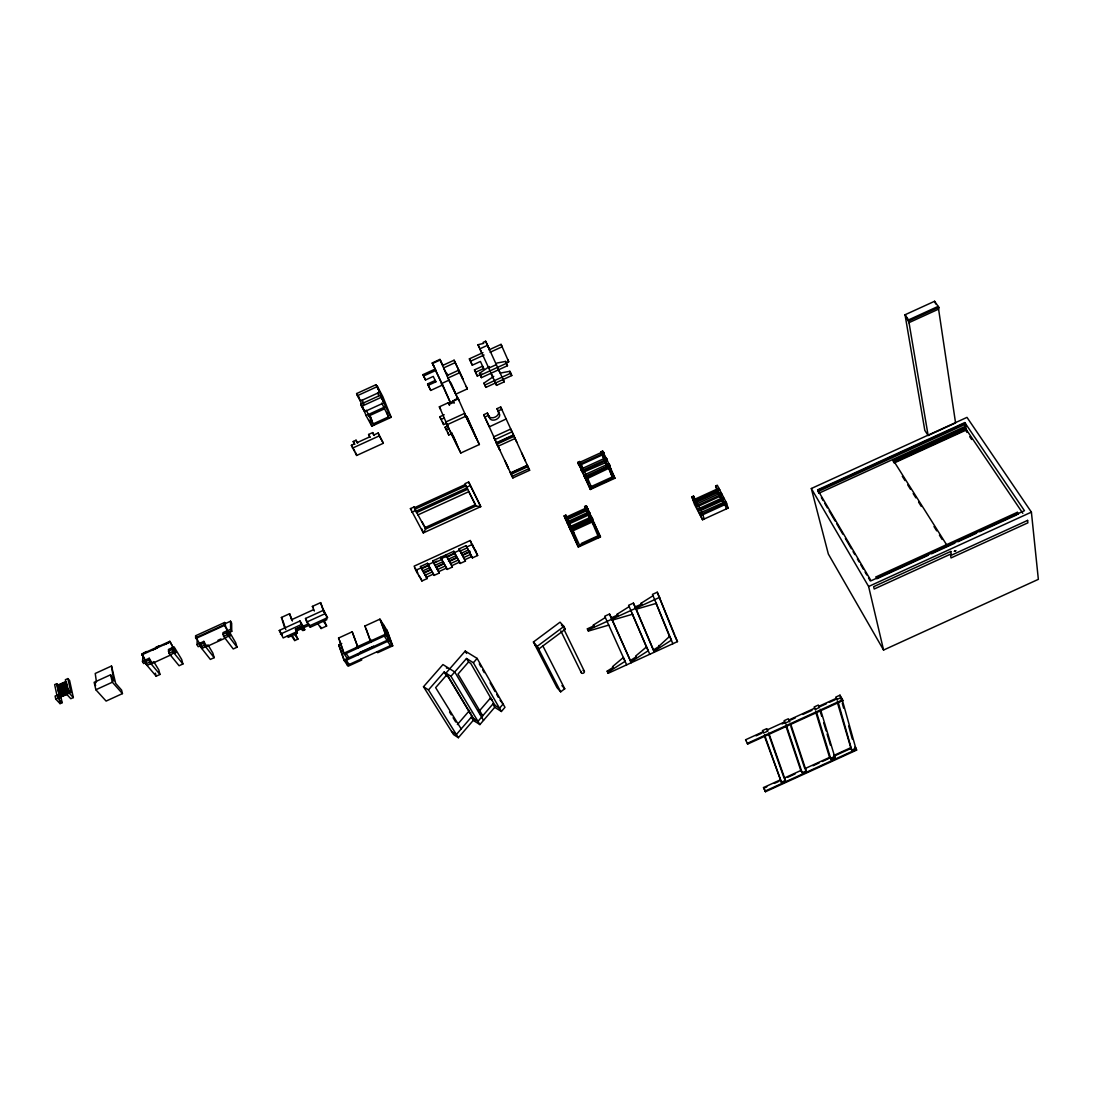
<?xml version="1.0" encoding="UTF-8"?>
<svg xmlns="http://www.w3.org/2000/svg" width="1093" height="1093" viewBox="0 0 1093 1093"><rect width="100%" height="100%" fill="white"/><g stroke="black" fill="none" stroke-linecap="round" stroke-linejoin="round"><path stroke-width="1.5" d="M468.692 482.04L480.742 506.646L475.974 505.991L464.976 483.666L468.651 481.999L480.742 506.646L423.319 532.906L410.408 508.655L414.042 506.988A10.875 0.683 65.2 0 1 414.698 507.603M229.229 631.59L235.705 642.711L237.031 647.22L233.233 648.955L223.628 636.386L223.027 634.323L223.04 632.615L226.866 630.852L229.776 636.058L228.505 632.669M641.974 604.415L641.181 603.199L653.108 595.671M206.796 645.416L206.768 646.564L203.831 641.386L197.041 644.692L198.188 646.701L201.235 645.307M199.992 643.135L200.525 646.947L210.362 659.421L214.16 657.672L204.377 645.184L203.831 641.386M202.41 647.425L202.383 648.573L196.398 638.052M197.013 637.902L196.426 637.274L196.439 638.531L195.866 637.533L195.825 638.503L224.994 625.169M197.041 644.692L197.259 638.052M195.825 638.503L195.551 635.784L224.639 622.491L225.554 625.223L224.434 624.472M175.372 651.729L175.304 652.89L172.311 647.712L168.472 649.461L168.909 653.3L179.088 665.733L182.9 663.984L181.67 659.421L174.129 646.96L174.47 650.171M182.9 663.984L172.762 651.537L172.311 647.712M169.839 641.318L175.864 652.63L169.839 641.318L141.776 654.147L145.547 661.497M909.021 322.64L909.157 320.809L905.031 314.77L934.583 301.272L938.805 307.27L938.586 309.128L909.021 322.64L905.031 314.77L924.828 430.437L928.135 435.492L955.569 422.95L938.177 306.382L908.556 319.921L928.135 435.492M152.351 662.249L152.255 663.424L149.235 658.259L145.383 660.008M145.328 659.776L145.752 663.888L156.162 676.198L159.974 674.463L149.618 662.126L149.235 658.259M142.404 654.775L141.776 654.147M145.97 662.495L143.648 663.56L142.486 661.566L143.292 653.067L146.735 651.496M590.848 488.68L590.329 489.486L577.951 462.298L579.714 461.506L583.02 468.46L581.257 469.266L584.113 475.305L585.875 474.499L583.73 469.963L581.968 471.589L580.875 469.157L606.123 457.625L607.189 460.057L584.004 470.659L583.73 469.963M591.081 488.339L613.515 478.01M451.518 731.354L456.368 734.523L471.343 717.117L477.969 721.366L492.847 704.042L494.733 707.308L501.386 711.502L504.98 707.308L477.135 658.41L465.235 651.073L445.93 673.151L475.031 721.462M471.343 717.117L473.296 720.342L479.895 724.591L494.733 707.308M478.912 711.475L490.429 698.085M483.516 720.383L454.743 671.976L442.938 664.558L423.497 686.732L453.527 734.551L458.363 737.707L473.296 720.342M457.38 724.563L468.979 711.119M479.895 724.591L450.944 676.307L466.506 658.492L473.365 662.741L501.386 711.502M466.506 658.492L468.542 662.003L458.008 674.08L482.737 715.806M473.365 662.741L477.135 658.41M458.363 737.707L428.47 689.915L444.141 672.017L450.944 676.307M444.141 672.017L446.245 675.501L435.642 687.634L461.178 728.935M726.38 508.887L724.987 504.583L726.435 502.971M496.905 363.054L505.512 361.428L506.414 363.341L480.333 375.254L479.472 373.341L489.336 366.524M501.291 372.891L509.844 371.292L510.745 373.191L484.841 385.037L483.967 383.124L493.763 376.334M534.86 644.774L538.671 649.092L565.272 629.24L563.906 626.426L560.04 622.177L533.425 642.001L556.952 687.579L560.682 691.828L564.739 688.781L542.879 645.949M560.682 691.828L537.237 646.318L563.906 626.426M608.186 673.288L607.202 671.143L612.954 667.454L612.572 666.607L623.324 657.521L625.087 661.333L607.776 672.414L608.186 673.288L677.469 641.618L657.262 592.215L652.48 594.401L672.851 643.736M630.306 660.582L636.071 656.893L635.675 656.046L646.455 646.96L648.245 650.745L630.893 661.852M618.105 616.001L617.285 614.116L629.226 606.588M608.801 625.1L588.417 631.044L587.392 628.817L593.772 625.906L593.39 625.046L605.344 617.504M375.951 384.722L379.667 392.223L360.362 401.035L357.425 395.68L356.605 393.576L375.951 384.722L378.82 390.119M357.425 395.68L376.798 386.826M450.917 382.837L458.008 399L450.343 402.511L432.295 362.917L439.946 359.419L442.761 365.267M479.39 347.806L477.996 344.732L483.666 343.366L483.188 342.355L485.647 341.235L504.201 381.853L496.55 385.351L495.197 382.386M442.542 365.499L454.087 360.212L462.845 378.847L454.087 360.212M435.847 381.826L435.246 380.446L427.609 383.93L428.196 385.323L435.847 381.826L433.265 376.416L425.532 379.968L422.977 374.639L434.987 369.147M380.2 395.297L383.93 402.811L364.529 411.678L361.578 406.336L360.745 404.191L380.2 395.297L383.069 400.68M423.565 376.019L435.588 370.527L441.23 382.085M455.166 362.63L443.608 367.917L447.515 375.787M361.578 406.336L381.047 397.428M484.062 355.034L470.482 361.25L469.389 358.846L482.956 352.643M488.981 349.883L501.045 344.363L502.165 346.754L490.088 352.274M446.955 375.568L458.568 370.254L467.312 388.889L455.822 394.149L448.034 378.014L459.647 372.699L458.568 370.254M469.389 358.846L472.299 365.185L480.442 361.469L483.68 368.56L475.578 372.276L474.485 369.871L482.587 366.169L483.68 368.56M366.046 415.572L385.487 406.692L391.171 417.321L371.866 426.147L366.046 415.572L358.463 396.172M368.724 416.009L384.258 408.919M441.162 383.739L448.922 380.186L439.946 359.419M428.196 385.323L430.738 390.42L442.638 384.968M496.55 385.351L488.762 368.109L496.495 364.57M474.485 369.871L477.34 376.101L481.822 374.052M505.731 363.122L508.723 361.756L501.045 344.363M479.472 373.341L481.426 377.631L507.466 365.731L505.512 361.428M356.045 440.219L356.987 442.706L369.571 436.954L368.601 434.467L372.686 432.609L373.656 435.096L378.164 433.019L383.356 443.266L356.673 455.467L351.386 445.275L354.187 443.99L353.244 441.49L356.045 440.219L357.657 443.061M449.073 429.071L439.359 406.815L448.239 402.757L449.496 405.325M454.196 400.038L458.049 398.276L459.292 400.858M352.465 448.13L379.285 435.875L383.356 443.266M483.967 383.124L485.907 387.373L511.77 375.555L509.844 371.292M443.922 418.154L441.039 419.48L439.864 416.72L444.182 414.739M445.589 422.089L464.511 413.441L479.39 444.523L460.809 453.008L445.589 422.089L460.809 453.008M439.864 416.72L443.594 424.576L446.395 423.292M446.777 424.89L465.727 416.228L479.39 444.523M449.073 428.675L446.286 429.945L445.111 427.199L447.898 425.915M499.843 449.974L483.707 414.739L487.382 413.058L489.623 417.936A5.342 3.662 -24.3 0 0 496.167 419.493A5.342 3.662 -24.3 0 0 499.241 413.537L497.014 408.659L500.69 406.979L501.755 409.329L498.094 411.009M484.773 417.102L488.448 415.422L487.382 413.058M445.111 427.199L448.799 434.973L451.887 433.566M516.798 442.228L506.155 418.974L489.391 426.803L483.707 414.739M512.03 431.79L494.869 439.632L493.626 436.872L510.773 429.03L529.613 470.304L512.89 477.942L511.497 474.977M513.464 434.918L496.331 442.747L496.946 444.127L497.971 446.299L515.09 438.484M496.509 443.143L512.207 435.957M508.04 438.156L496.618 443.375L496.099 442.2M496.946 444.127L514.093 436.298M414.356 507.78L465.304 484.486M411.829 512.248L415.463 510.581L414.042 506.988M466.492 487.259L470.127 485.593M417.881 514.94L468.733 491.7L475.4 504.611L425.095 527.605M527.291 465.235L510.513 472.9L511.128 474.266L512.111 476.357L528.875 468.692M512.221 472.572L527.468 465.604M512.33 472.791L526.047 466.52M511.128 474.266L527.919 466.602M68.49 691.213L65.361 679.75L67.875 678.589L70.963 692.689L68.435 689.956L55.101 696.063L55.743 699.096L60.047 703.632L62.137 702.69L58.448 685.53L56.727 683.685L54.65 684.642L56.986 695.626M65.758 681.622L57.328 685.215L57.478 685.939L66.427 681.786M57.137 685.557L57.956 686.459L66.591 682.51M57.751 687.224L66.386 683.275L66.55 683.999L57.915 687.948L57.41 686.855M57.56 687.565L58.394 688.467L67.028 684.519L66.195 683.617M57.874 689.041L58.708 689.943L65.908 686.65M67.028 686.199L58.38 690.148L58.23 689.423L66.687 685.817M111.513 666.02L113.822 681.103L110.584 674.791L94.148 682.305L95.856 689.751L106.103 701.078L122.443 693.604L121.596 690.093L115.667 683.385L111.513 666.02L95.228 673.466L96.43 681.882M58.038 689.765L58.858 690.653L67.506 686.705M67.52 688.426L67.356 687.702L58.708 691.65L58.858 692.375L67.834 688.207M155.752 647.37L159.195 645.799M141.707 654.939L169.798 642.097M58.503 692.006L59.336 692.894L67.998 688.932L67.165 688.043M152.733 650.048L157.16 648.026M164.537 644.651L168.964 642.629M66.345 691.609L57.656 695.585L57.806 696.309L66.509 692.334L57.806 696.309M58.995 694.287L59.828 695.175L65.607 692.525M67.479 692.825L58.803 696.801L58.954 697.525L67.588 694.356M475.974 505.991L425.655 528.998L423.319 532.906L421.666 528.725M66.427 693.905L59.2 697.211L59.35 697.949M58.954 697.525L67.643 693.549M55.743 699.096L57.847 698.14L62.137 702.69M66.564 694.164L69.105 693.003L73.34 697.566L70.813 698.714L66.564 694.164L65.949 691.172M606.519 465.386L600.822 451.846L602.571 451.054L603.568 452.57L603.227 451.628L578.033 463.145L579.112 465.563L580.875 463.951M142.486 661.566L145.956 659.967M224.502 623.966L230.541 621.207L231.648 623.201L231.73 631.371L227.153 633.462M195.469 637.875L224.639 624.54L224.639 622.491M581.257 469.266L578.402 463.254L580.164 462.448M603.035 451.996L601.273 452.789L600.822 451.846M145.219 661.784L149.072 660.022M168.363 651.209L172.202 649.447M579.112 465.563L578.744 464.648L603.937 453.13L604.292 454.06L603.76 453.486L602.257 454.989L580.916 464.744M145.752 663.888L149.618 662.126M168.909 653.3L172.762 651.537M147.036 665.391L150.875 663.629M170.153 654.816L174.006 653.054M150.807 664.093L171.437 654.652M95.856 689.751L112.347 682.21L122.443 693.604M227.549 630.757L230.609 629.363L230.541 621.207M604.429 459.484L605.932 457.981L603.76 453.486M586.476 480.292L588.239 479.472L587.733 478.406L586.9 478.789L586.599 476.015L584.837 476.821C582.391 472.545 589.906 487.136 590.329 489.486L614.922 478.242L606.123 457.625M199.951 644.87L203.79 643.108M223.027 634.323L226.879 632.56L226.866 630.852M581.968 471.589L581.599 470.673L606.847 459.128L607.189 460.057M909.157 320.809L938.805 307.27M605.153 460.986L606.656 459.484L606.916 460.18M200.525 646.947L204.377 645.184M223.628 636.386L227.481 634.623L237.031 647.22M584.072 471.916L605.932 462.489M217.917 640.334L221.018 638.913M201.727 648.477L205.566 646.714M224.803 637.929L228.656 636.167M207.042 646.441L225.677 637.929M584.113 476.124L583.744 475.195L609.033 463.637L610.099 466.083L609.566 465.509L586.873 476.698L586.599 476.015M608.842 464.006L607.066 464.812L604.894 460.29M609.102 464.703L609.033 463.637M584.837 477.627L584.454 476.712L609.757 465.153L610.099 466.083M586.394 477.723L609.156 466.971L612.722 475.687M609.156 466.971L608.432 467.64L607.804 466.315M284.849 628.297L281.393 617.463L289.604 613.706L292.446 621.015M586.9 478.789L609.621 467.9M612.476 477.532L608.951 468.706L609.785 468.323L609.279 467.257M587.733 478.406L591.614 487.533L591.149 486.604L612.244 476.958L612.708 477.887L609.47 469.771L611.233 468.965M314.374 611.001L312.379 606.396L320.604 602.639L324.894 613.774L327.504 617.668L309.387 625.947L305.521 618.46L323.678 610.167L327.504 617.668M313.486 609.703L291.544 619.731L289.604 613.706M472.518 545.448L470.222 540.516L414.151 566.147L415.75 570.314L421.912 580.97L427.131 578.58L420.477 566.516L427.5 563.305L434.099 575.396L439.331 573.005L432.76 560.9L453.814 551.282L460.221 563.455L465.44 561.064L459.074 548.877L466.096 545.667L472.408 557.881L477.641 555.504L474.799 549.246L475.933 551.405M279.289 630.456L300.001 620.988L303.048 625.975L303.868 628.475L301.436 629.582L299.742 627.15L295.315 629.172L297.023 631.604L283.183 637.929L279.289 630.456L282.39 635.416M415.75 570.314L421.024 567.895L427.131 578.58M427.5 563.305L428.046 564.685L433.306 562.28L439.331 573.005M441.203 558.673L446.477 556.269L452.393 567.035L447.16 569.426L440.657 557.293L441.859 559.452L433.976 563.059M453.814 551.282L454.374 552.648L459.647 550.244L465.44 561.064M466.096 545.667L466.67 547.033L471.93 544.628L477.641 555.504M421.283 568.305L427.5 565.477M433.702 562.635L436.804 561.215M446.122 556.952L453.882 553.413M421.707 568.661L428.716 565.464M447.105 557.061L454.989 553.454M460.249 551.05L467.257 547.853M280.436 634.09L301.19 624.609L304.756 629.759L302.884 630.62L301.996 629.336M305.521 618.46L306.723 622.081L324.894 613.774M422.936 570.806L429.932 567.609M435.178 565.218L443.048 561.611L447.16 569.426M448.294 559.22L456.164 555.627M461.41 553.222L468.405 550.025M303.048 625.975L295.67 629.349L297.378 633.134L288.224 637.315L287.322 636.044M301.258 627.095L295.752 629.609L297.378 633.134M308.65 623.72L303.13 626.234L304.756 629.759M423.729 572.582L429.918 569.754M437.651 566.215L443.84 563.387M448.485 561.269L456.232 557.731M463.965 554.192L470.154 551.364M296.654 630.907L300.78 629.008M304.032 627.532L309.538 625.018L310.275 627.245L326.807 619.69L325.933 618.392M424.166 572.951L431.148 569.754M436.38 567.363L444.236 563.769M449.483 561.378L457.339 557.785M462.571 555.394L469.553 552.197M425.382 575.082L432.35 571.885M437.583 569.494L445.425 565.914M450.658 563.523L458.5 559.944M463.733 557.553L470.7 554.356M426.598 577.2L433.566 574.016M438.785 571.625L446.613 568.046M446.477 556.269L445.917 554.889L451.833 565.668L459.661 562.089M464.88 559.698L471.848 556.515M570.382 529.886L564.138 515.882L565.846 515.104L580.055 546.281M589.974 519.052L584.618 506.524L586.313 505.745L600.467 536.95L578.347 547.06L569.904 528.807M291.448 635.853L294.768 640.553L297.924 639.104L295.575 633.94M317.872 623.775L321.096 628.516L326.616 625.988L323.965 619.963M587.173 507.548L564.985 517.699L565.464 518.779M567.554 519.421L588.266 509.953L587.802 508.86L565.587 519.011L566.078 520.104M590.302 514.243L568.073 524.394L567.581 523.315L589.837 513.15L590.302 514.243L589.209 511.825L566.966 521.989L567.458 523.082M578.689 524.804L583.088 522.796M586.012 521.457L590.411 519.448M592.666 519.189L570.382 529.381L569.89 528.302L592.201 518.096L592.666 519.189L591.573 516.784L569.275 526.963L569.767 528.056M347.301 658.533L343.762 653.286L338.557 638.052L352.206 631.809L358.149 647.985L352.206 631.809M366.059 628.516L370.882 642.151L364.884 626.016L379.927 619.144L387.264 630.798L392.729 645.84L377.713 652.699L377.085 651.742M578.347 547.06L572.145 533.138L573.852 532.346M598.773 537.729L592.775 523.697L594.496 522.919M361.073 659.052L361.715 660.022L348.107 666.238L343.926 660.076L338.748 644.87L341.767 643.49M581.257 543.481L598.759 535.474L598.131 534.149M356.332 647.206L371.606 640.225M577.869 545.994L600.016 535.884M343.762 653.286L357.493 647.001M370.254 641.167L385.392 634.254L392.729 645.84M691.855 496.85L693.522 496.085L695.066 499.132L693.399 499.897L718.852 488.257L717.186 489.022L715.628 485.989L717.295 485.224L726.38 502.753L728.061 508.122L702.567 519.762L694.479 504.379L691.855 496.85L702.567 519.762M359.597 652.576L373.396 646.264M343.926 660.076L388.766 639.583L383.301 624.499M694.096 501.209L719.577 489.568M694.164 501.427L695.831 500.662L697.348 503.654L695.667 504.406L721.175 492.752L719.495 493.517L717.978 490.552L719.645 489.787M695.763 502.548L717.759 492.506L723.826 503.723M696.473 505.909L721.995 494.241M696.528 506.114L698.208 505.349L699.67 508.245L697.99 509.01L723.539 497.342L721.858 498.107L720.369 495.225L722.049 494.46M698.659 510.253L724.222 498.572M698.728 510.458L700.408 509.693L701.72 512.207M724.276 498.791L722.596 499.556L723.935 502.056M700.791 514.448L726.38 502.753M701.105 515.5L726.667 503.818M811.32 488.516L966.991 417.376L1031.396 512.125L1038.35 579.345L883.568 650.048L828.344 554.042L811.32 488.516L868.621 586.49L883.568 650.048M964.805 422.581L817.632 489.842L871.053 580.779L1024.455 510.691L964.805 422.581L966.007 430.97M818.37 491.413L965.543 424.166L964.9 423.21L817.796 490.443L818.848 493.298M818.821 493.257L965.816 426.133L965.543 424.166M892.981 460.863L965.543 427.705L965.98 428.36L966.13 429.358L893.596 462.503M893.405 461.533L965.98 428.36M894.716 461.123L905.523 456.191M908.597 454.784L917.86 450.548M920.948 449.141L939.461 440.684M947.166 437.159L965.679 428.702L966.13 429.358M894.265 462.926L966.499 429.918L1022.829 513.314M632.656 614.211L612.326 620.114L609.525 614.034L604.743 616.22L626.658 664.845M656.51 603.309L636.222 609.197L633.394 603.131L628.612 605.303L649.761 654.283M611.301 617.887L617.682 614.976L617.285 614.116M635.211 606.957L641.591 604.046L641.181 603.199M659.748 597.311L587.979 630.101L588.417 631.044M876.627 578.662L876.203 576.817L1017.296 512.344L1018.457 514.079M928.463 555.203L877.255 578.593L876.203 576.817M931.564 553.782L954.831 543.153M957.946 541.732L976.555 533.22M979.67 531.799L1016.9 514.789M868.621 586.49L1031.396 512.125M763.338 732.529L763.064 731.777L745.604 739.756L747.653 744.073L842.771 700.627L839.998 695.175L835.803 697.088L837.293 700.203M788.927 719.973L814.777 708.155M756.055 735.849L761.876 733.198M782.069 723.962L784.979 722.637L784.733 721.886L767.259 729.864L767.518 730.616M790.69 720.027L795.253 717.951M802.849 714.48L811.976 710.313M820.652 706.338L826.472 703.687M829.382 702.348L835.202 699.698M785.334 723.06L789.529 721.148L788.313 718.784L784.118 720.697L785.594 723.812M815.405 709.33L819.6 707.417L818.343 705.067L814.148 706.98L815.638 710.095M837.074 699.424L841.268 697.512L842.771 700.627M842.553 699.848L747.366 743.336L747.653 744.073M856.611 750.112L855.177 747.106L856.611 750.112L765.483 791.728L763.515 787.561L780.252 779.91L780.498 780.607M790.922 724.673L806.21 770.907L802.18 772.751L801.005 770.428L784.268 778.079L785.43 780.402L781.413 782.233L764.717 736.901M820.46 709.357L835.025 757.75L830.994 759.58L829.792 757.285L805.022 768.598L806.21 770.907M850.545 747.803L850.75 748.514L834.014 756.151L833.809 755.454L850.545 747.803L851.775 750.099L855.792 748.254L842.129 699.452M763.761 788.244L766.808 786.851M774.404 783.38L778.967 781.304M787.547 777.383L795.144 773.912M812.987 765.756L819.176 762.928M822.264 761.52L828.453 758.692M830.393 758.433L834.41 756.602M765.483 791.728L765.237 791.045L856.42 749.402M700.845 514.666L702.772 514.735L704.247 518.997M613.911 478.078L614.922 478.242L607.927 464.115M468.542 662.003L470.741 663.369L494.992 705.395M492.847 704.042L499.515 708.25L503.108 704.042L500.02 700.244M446.245 675.501L448.431 676.881L473.474 718.484M423.497 686.732L428.47 689.915M613.05 667.017L613.378 668.342M636.14 656.469L636.454 657.808M659.243 645.908L669.585 636.386L671.416 640.156L653.997 651.291L653.395 650.034L659.188 646.332L658.792 645.485L659.53 647.261M58.844 693.549L59.828 695.175M59.377 696.036L60.361 697.662L59.528 696.774M58.353 691.282L59.336 692.894M56.973 684.846L57.956 686.459M67.506 689.601L68.326 690.489L59.35 694.656L59.186 693.932L67.848 689.97L68.012 690.694M66.523 685.092L67.342 685.98M67.875 678.589L69.583 680.447L73.34 697.566M561.406 624.991L565.272 629.24M533.425 642.001L537.237 646.318M561.939 685.598L564.739 688.781M294.618 634.405L297.924 639.104M281.393 617.463L282.308 618.747M306.723 622.081L310.275 627.245M346.262 660.268L349.186 664.489M965.187 425.191L965.816 426.133M969.723 436.654L971.622 439.482M323.405 621.248L326.616 625.988M338.748 644.87L344.582 661.046L389.381 640.566L383.916 625.483M312.379 606.396L313.267 607.694M346.112 653.477L349.036 657.74M338.557 638.052L339.226 639.022M357.602 653.833L358.244 654.803M373.683 646.482L374.312 647.452M364.884 626.016L365.513 626.999M384.285 636.03L387.072 640.361M387.66 641.359L390.42 645.649M892.762 459.47L947.18 545.68M902.299 476.288L905.018 480.592M907.736 484.909L910.455 489.213M913.174 493.517L915.879 497.834M918.598 502.138L921.317 506.442M933.996 526.553L936.715 530.856M939.433 535.16L942.152 539.477M449.551 712.021L451.313 714.863M453.089 717.718L455.726 721.995M153.703 661.607L158.786 669.886L159.974 674.463M478.242 710.259L480.811 714.576M207.957 644.829L212.875 653.136L214.16 657.672M821.389 497.643L823.111 500.553M824.819 503.477L827.387 507.862M829.095 510.773L835.093 520.992M836.814 523.916L842.812 534.135M845.381 538.507L851.379 548.727M853.087 551.651L854.808 554.575M857.377 558.947L859.084 561.87M860.806 564.78L863.374 569.166M865.082 572.09L866.804 575M868.511 577.924L870.233 580.848M143.128 656.019L144.604 658.519M418.92 575.342L420.149 577.473M465.235 651.073L466.602 653.423M351.386 445.275L354.747 451.149M353.244 441.49L354.87 444.345M479.321 663.929L480.975 666.839M482.628 669.749L484.295 672.646M490.088 682.811L495.047 691.527M496.714 694.438L498.367 697.334M428.046 564.685L434.099 575.396M230.609 629.363L231.73 631.371M224.639 624.54L230.336 635.798L224.434 625.237M368.601 434.467L370.199 437.337M372.686 432.609L374.271 435.479M415.135 509.201L416.706 512.03M422.185 521.948L423.756 524.79M356.605 393.576L358.805 397.592M373.792 425.259L366.237 410.217M360.745 404.191L363.696 409.547M725.042 502.561L728.061 508.122M722.664 501.988L717.759 492.506M454.374 552.648L460.221 563.455M851.365 749.661L837.197 701.952M389.231 418.195L381.758 403.112M833.809 755.454L835.025 757.75M466.67 547.033L472.408 557.881M467.353 488.762L465.891 485.879L414.916 509.188L425.655 528.998L424.535 526.211M439.359 406.815L440.643 409.383M422.977 374.639L425.532 379.968M427.609 383.93L430.738 390.42M293.061 636.673L294.768 640.553M763.515 787.561L765.237 791.045M560.805 630.88L581.257 672.619M675.023 636.604L677.469 641.618M432.295 362.917L435.847 370.213M433.784 366.36L432.404 363.545L440.096 360.034L441.449 362.849M454.169 403.194L452.912 400.625L453.65 402.333L448.977 404.465L448.239 402.757M563.961 629.363L584.304 671.157M603.227 451.628L604.292 454.06M601.997 454.292L604.169 458.787M608.951 468.706L609.47 469.771M586.272 477.422L586.722 478.365M446.286 372.563L447.693 375.486M448.922 380.186L458.008 399M587.651 508.641L588.266 509.953M591.873 518.779L600.467 536.95M653.177 649.652L633.394 603.131M584.618 506.524L592.775 523.697M577.951 462.298L578.402 463.254M578.033 463.145L578.744 464.648M580.875 469.157L581.599 470.673M583.744 475.195L584.454 476.712M507.603 359.365L508.723 361.756M506.565 363.819L507.466 365.731M510.882 373.656L511.77 375.555M493.626 436.872L512.89 477.942M587.392 628.817L587.829 629.746M607.202 671.143L607.612 672.004M488.913 348.394L485.647 341.235M498.025 368.546L500.088 372.986M502.835 378.888L504.201 381.853M564.138 515.882L572.145 533.138M593.39 625.046L594.25 626.904M477.996 344.732L488.762 368.109M491.099 373.505L493.148 377.946M521.566 452.707L525.391 461.068M527.045 464.675L528.015 466.82M528.247 467.326L529.613 470.304M500.69 406.979L506.155 418.974M497.014 408.659L499.241 413.537M480.551 375.719L481.426 377.631M485.046 385.46L485.907 387.373M471.206 362.78L472.299 365.185M476.261 373.697L477.34 376.101M481.835 353.135L479.868 348.817L487.533 345.306L489.473 349.637M507.835 467.08L508.6 468.747M510.281 472.34L510.8 473.488M498.832 447.939L499.597 449.633M489.623 417.936L488.557 415.572A5.328 3.662 -24.3 0 0 495.102 417.13A5.328 3.662 -24.3 0 0 498.176 411.173M505.936 462.776L508.136 467.695M504.802 460.372L507.002 465.29M497.356 444.919L497.971 446.299M611.902 619.171L631.276 662.727L609.525 614.034M573.661 534.354L576.995 541.773M466.233 386.457L467.312 388.889M565.846 515.104L568.606 521.334M510.923 473.706L511.264 474.485M496.769 443.635L497.11 444.4M507.316 465.946L507.767 466.984M498.299 446.791L498.75 447.829M476.63 438.553L466.834 416.488L475.414 436.039M458.049 398.276L467.9 420.463M464.511 413.441L465.727 416.228M442.665 384.832L450.343 402.511M594.865 526.498L596.833 531.089M453.499 436.49L458.035 447.051M451.614 432.473L456.792 444.55M586.313 505.745L592.338 519.844M594.838 526.293L596.805 530.884M631.959 613.146L646.701 647.671M447.624 432.227L448.799 434.973M442.419 421.816L443.594 424.576M635.825 608.241L654.379 652.179M934.583 301.272L935.704 303.936M579.714 461.506L582.829 468.938M587.009 479.199L588.881 483.652M474.799 549.806L472.518 544.888L473.652 547.634M470.222 540.516L471.93 544.628M459.074 548.877L459.647 550.244M655.691 602.311L669.777 637.123M585.875 474.499L586.162 475.182M451.833 565.668L452.393 567.035M391.171 417.321L382.81 396.568L377.126 385.884L385.487 406.692M657.262 592.215L674.395 635.019M386.744 412.43L388.534 416.884L373.082 423.947L369.571 415.012M377.591 392.715L378.779 395.68M602.571 451.054L606.642 461.246M432.76 560.9L433.306 562.28M378.164 433.019L379.285 435.875M370.295 416.324L372.044 420.791M362.152 399.765L363.901 404.246M369.53 420.19L371.866 426.147M420.477 566.516L421.024 567.895M420.846 578.211L421.912 580.97M416.624 570.437L417.69 573.21L415.395 568.305M355.58 452.611L356.673 455.467M605.932 457.981L606.191 458.677M745.604 739.756L745.877 740.507M386.649 629.814L392.114 644.87L347.451 665.282L346.426 662.249M380.555 620.141L386.02 635.238L344.418 654.256L339.745 640.553M379.927 619.144L385.392 634.254M764.54 734.892L781.413 782.233M780.826 781.071L781.071 781.768M768.721 732.979L785.43 780.402M768.885 734.988L783.927 777.615M693.522 496.085L694.424 498.681M320.604 602.639L323.801 612.094M786.209 725.001L802.18 772.751M801.005 770.428L801.237 771.125M786.25 727.064L800.636 769.978M320.386 626.385L321.096 628.516M789.529 721.148L789.788 721.899M790.949 726.749L804.653 768.147M715.628 485.989L716.475 488.598M300.001 620.988L301.19 624.609M282.8 620.305L285.765 629.582M816.758 712.882L830.994 759.58M829.792 757.285L830.011 757.982M815.624 711.803L829.396 756.834M819.203 707.007L818.971 706.242L836.446 698.263L836.664 699.028M820.283 711.516L821.745 716.339M823.685 722.787L826.117 730.848M827.1 734.059L830.502 745.344M695.776 500.457L696.091 501.509L718.21 491.413L717.91 490.333M700.34 509.488L700.654 510.54L722.828 500.403L722.541 499.337M699.602 508.04L699.916 509.092M698.14 505.144L698.454 506.196L720.601 496.072L720.314 495.006M700.039 512.986L725.67 501.509M702.457 513.683L702.772 514.735M226.879 632.56L227.481 634.623M838.399 702.99L851.775 750.099M839.998 695.175L841.364 700.053M842.279 703.305L843.646 708.168M848.674 726.039L852.321 739.046M719.44 493.312L719.74 494.378M724.7 503.518L724.987 504.583M155.37 673.151L156.162 676.198M110.584 674.791L112.347 682.21M95.036 683.303L95.597 685.707M68.435 689.956L69.105 693.003M58.243 687.743L58.394 688.467M58.708 689.943L58.858 690.653M59.719 696.419L59.883 697.143M56.727 683.685L59.746 697.812L57.205 695.093L57.847 698.14M59.377 700.517L60.047 703.632M966.499 429.918L966.854 432.418M1017.296 512.344L1017.515 514.284M410.408 508.655A10.875 0.71 65.2 0 1 411.528 509.994M492.178 699.602A1.762 1.435 -30.3 0 1 490.566 697.689M583.034 670.433A1.694 1.394 -26.2 0 1 584.372 672.017A1.694 1.394 -26.2 0 1 582.255 673.329A1.694 1.394 -26.2 0 1 581.285 671.512M470.714 712.65A1.776 1.435 -31.4 0 1 469.375 710.354M446.368 667.919A1.831 1.462 -31 0 1 447.037 668.342M954.394 551.282L955.733 550.79L954.394 551.282M95.678 682.852L95.719 682.77M590.685 488.27L591.477 488.393L590.685 488.27M613.747 477.668L613.296 478.365L613.747 477.668M466.943 487.943L416.037 511.223L416.597 512.617L467.531 489.336L466.943 487.943M592.256 520.377L571.639 529.804L572.254 531.13L592.884 521.703L592.256 520.377M950.801 551.432L873.649 586.681L874.195 589.018L951.211 553.837L950.801 551.432M1027.611 520.391L950.637 555.558L951.033 557.936L1027.871 522.837L1027.611 520.391M766.658 728.676L762.463 730.589L763.665 732.966L767.86 731.053L766.658 728.676"/></g></svg>
